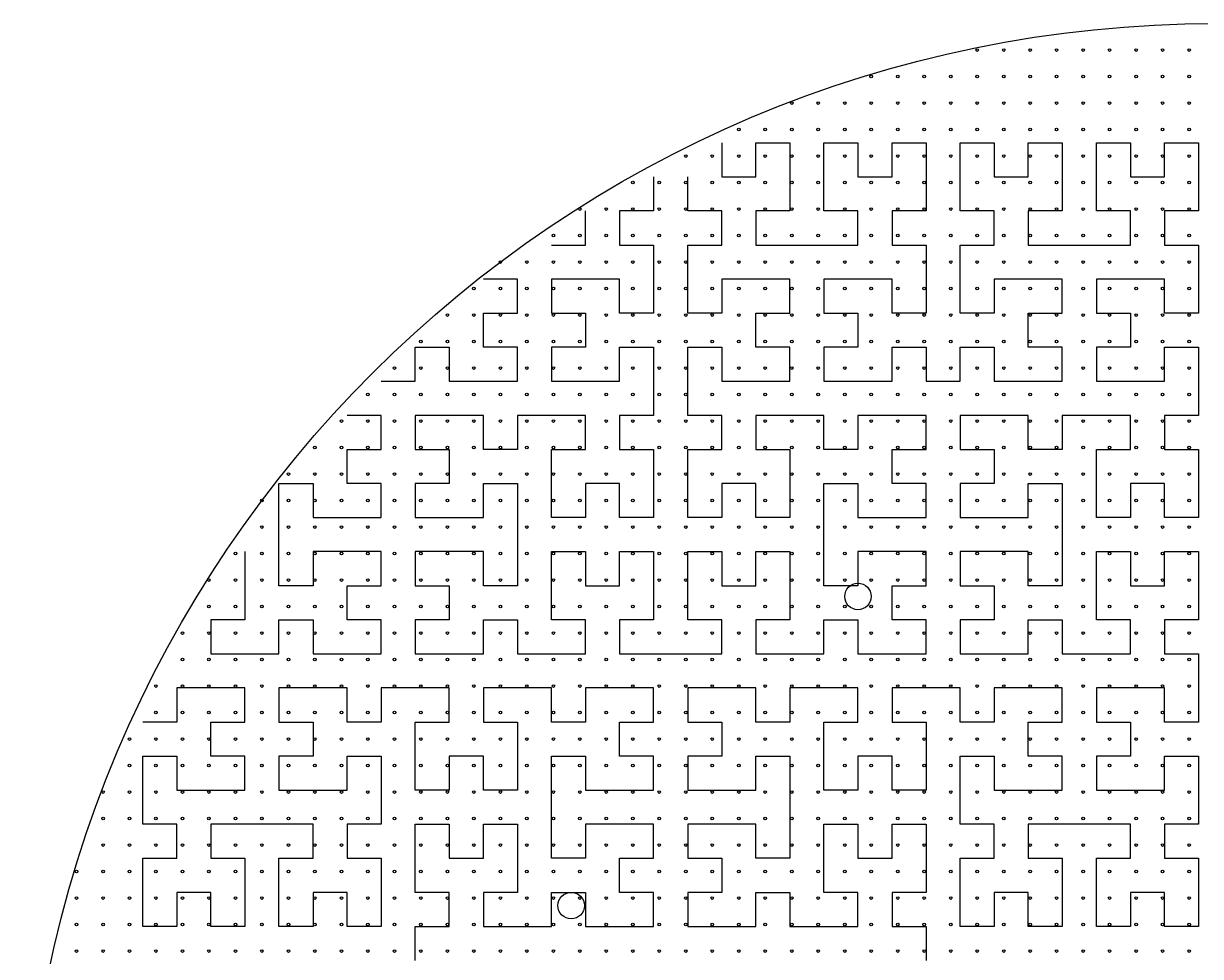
# Model space of a CAD drawing. Header units: metres. Extents: x -225 to 225, y -225 to 225.
# Drawn here: x -225 to -2.9, y 49 to 225 of the extents above; entities that cross this region are included whole.
import ezdxf

# ---------------------------------------------------------------- set-up
doc = ezdxf.new("R2010")
doc.units = ezdxf.units.M

msp = doc.modelspace()

# ---------------------------------------------------------------- linework, layer by layer
at = {"layer": 'CHANNELS'}
for p, q in [((-93.21, 202.5), (-93.21, 196.07)), ((-86.79, 196.07), (-86.79, 202.5)), ((-86.79, 202.5), (-80.36, 202.5)), ((-80.36, 202.5), (-80.36, 196.07)), ((-73.93, 196.07), (-73.93, 202.5)), ((-73.93, 202.5), (-67.5, 202.5)), ((-67.5, 202.5), (-67.5, 196.07)), ((-61.07, 196.07), (-61.07, 202.5)), ((-61.07, 202.5), (-54.64, 202.5)), ((-54.64, 202.5), (-54.64, 196.07)), ((-48.21, 196.07), (-48.21, 202.5)), ((-48.21, 202.5), (-41.79, 202.5)), ((-41.79, 202.5), (-41.79, 196.07)), ((-35.36, 196.07), (-35.36, 202.5)), ((-35.36, 202.5), (-28.93, 202.5)), ((-28.93, 202.5), (-28.93, 196.07)), ((-22.5, 196.07), (-22.5, 202.5)), ((-22.5, 202.5), (-16.07, 202.5)), ((-16.07, 202.5), (-16.07, 196.07)), ((-9.64, 196.07), (-9.64, 202.5)), ((-9.64, 202.5), (-3.21, 202.5)), ((-3.21, 202.5), (-3.21, 196.07)), ((-106.07, 196.07), (-106.07, 189.64)), ((-99.64, 189.64), (-99.64, 196.07)), ((-93.21, 196.07), (-86.79, 196.07)), ((-80.36, 196.07), (-80.36, 189.64)), ((-73.93, 189.64), (-73.93, 196.07)), ((-67.5, 196.07), (-61.07, 196.07)), ((-54.64, 196.07), (-54.64, 189.64)), ((-48.21, 189.64), (-48.21, 196.07)), ((-41.79, 196.07), (-35.36, 196.07)), ((-28.93, 196.07), (-28.93, 189.64)), ((-22.5, 189.64), (-22.5, 196.07)), ((-16.07, 196.07), (-9.64, 196.07)), ((-3.21, 196.07), (-3.21, 189.64)), ((-118.93, 183.21), (-118.93, 189.64)), ((-106.07, 189.64), (-112.5, 189.64)), ((-112.5, 189.64), (-112.5, 183.21)), ((-93.21, 189.64), (-99.64, 189.64)), ((-93.21, 183.21), (-93.21, 189.64)), ((-80.36, 189.64), (-86.79, 189.64)), ((-86.79, 189.64), (-86.79, 183.21)), ((-67.5, 189.64), (-73.93, 189.64)), ((-67.5, 183.21), (-67.5, 189.64)), ((-54.64, 189.64), (-61.07, 189.64)), ((-61.07, 189.64), (-61.07, 183.21)), ((-41.79, 189.64), (-48.21, 189.64)), ((-41.79, 183.21), (-41.79, 189.64)), ((-28.93, 189.64), (-35.36, 189.64)), ((-35.36, 189.64), (-35.36, 183.21)), ((-16.07, 189.64), (-22.5, 189.64)), ((-16.07, 183.21), (-16.07, 189.64)), ((-3.21, 189.64), (-9.64, 189.64)), ((-9.64, 189.64), (-9.64, 183.21)), ((-125.36, 183.21), (-118.93, 183.21)), ((-112.5, 183.21), (-106.07, 183.21)), ((-106.07, 183.21), (-106.07, 176.79)), ((-99.64, 176.79), (-99.64, 183.21)), ((-99.64, 183.21), (-93.21, 183.21)), ((-86.79, 183.21), (-80.36, 183.21)), ((-80.36, 183.21), (-73.93, 183.21)), ((-73.93, 183.21), (-67.5, 183.21)), ((-61.07, 183.21), (-54.64, 183.21)), ((-54.64, 183.21), (-54.64, 176.79)), ((-48.21, 176.79), (-48.21, 183.21)), ((-48.21, 183.21), (-41.79, 183.21)), ((-35.36, 183.21), (-28.93, 183.21)), ((-28.93, 183.21), (-22.5, 183.21)), ((-22.5, 183.21), (-16.07, 183.21)), ((-9.64, 183.21), (-3.21, 183.21)), ((-3.21, 183.21), (-3.21, 176.79)), ((-131.79, 176.79), (-138.21, 176.79)), ((-131.79, 170.36), (-131.79, 176.79)), ((-118.93, 176.79), (-125.36, 176.79)), ((-125.36, 176.79), (-125.36, 170.36)), ((-112.5, 176.79), (-118.93, 176.79)), ((-112.5, 170.36), (-112.5, 176.79)), ((-106.07, 176.79), (-106.07, 170.36)), ((-99.64, 170.36), (-99.64, 176.79)), ((-86.79, 176.79), (-93.21, 176.79)), ((-93.21, 176.79), (-93.21, 170.36)), ((-80.36, 176.79), (-86.79, 176.79)), ((-80.36, 170.36), (-80.36, 176.79)), ((-67.5, 176.79), (-73.93, 176.79)), ((-73.93, 176.79), (-73.93, 170.36)), ((-61.07, 176.79), (-67.5, 176.79)), ((-61.07, 170.36), (-61.07, 176.79)), ((-54.64, 176.79), (-54.64, 170.36)), ((-48.21, 170.36), (-48.21, 176.79)), ((-35.36, 176.79), (-41.79, 176.79)), ((-41.79, 176.79), (-41.79, 170.36)), ((-28.93, 176.79), (-35.36, 176.79)), ((-28.93, 170.36), (-28.93, 176.79)), ((-16.07, 176.79), (-22.5, 176.79)), ((-22.5, 176.79), (-22.5, 170.36)), ((-9.64, 176.79), (-16.07, 176.79)), ((-9.64, 170.36), (-9.64, 176.79)), ((-3.21, 176.79), (-3.21, 170.36)), ((-138.21, 163.93), (-138.21, 170.36)), ((-138.21, 170.36), (-131.79, 170.36)), ((-125.36, 170.36), (-118.93, 170.36)), ((-118.93, 170.36), (-118.93, 163.93)), ((-106.07, 170.36), (-112.5, 170.36)), ((-93.21, 170.36), (-99.64, 170.36)), ((-86.79, 163.93), (-86.79, 170.36)), ((-86.79, 170.36), (-80.36, 170.36)), ((-73.93, 170.36), (-67.5, 170.36)), ((-67.5, 170.36), (-67.5, 163.93)), ((-54.64, 170.36), (-61.07, 170.36)), ((-41.79, 170.36), (-48.21, 170.36)), ((-35.36, 163.93), (-35.36, 170.36)), ((-35.36, 170.36), (-28.93, 170.36)), ((-22.5, 170.36), (-16.07, 170.36)), ((-16.07, 170.36), (-16.07, 163.93)), ((-3.21, 170.36), (-9.64, 170.36)), ((-151.07, 157.5), (-151.07, 163.93)), ((-151.07, 163.93), (-144.64, 163.93)), ((-144.64, 163.93), (-144.64, 157.5)), ((-131.79, 163.93), (-138.21, 163.93)), ((-131.79, 157.5), (-131.79, 163.93)), ((-118.93, 163.93), (-125.36, 163.93)), ((-125.36, 163.93), (-125.36, 157.5)), ((-112.5, 157.5), (-112.5, 163.93)), ((-112.5, 163.93), (-106.07, 163.93)), ((-106.07, 163.93), (-106.07, 157.5)), ((-99.64, 157.5), (-99.64, 163.93)), ((-99.64, 163.93), (-93.21, 163.93)), ((-93.21, 163.93), (-93.21, 157.5)), ((-80.36, 163.93), (-86.79, 163.93)), ((-80.36, 157.5), (-80.36, 163.93)), ((-67.5, 163.93), (-73.93, 163.93)), ((-73.93, 163.93), (-73.93, 157.5)), ((-61.07, 157.5), (-61.07, 163.93)), ((-61.07, 163.93), (-54.64, 163.93)), ((-54.64, 163.93), (-54.64, 157.5)), ((-48.21, 157.5), (-48.21, 163.93)), ((-48.21, 163.93), (-41.79, 163.93)), ((-41.79, 163.93), (-41.79, 157.5)), ((-28.93, 163.93), (-35.36, 163.93)), ((-28.93, 157.5), (-28.93, 163.93)), ((-16.07, 163.93), (-22.5, 163.93)), ((-22.5, 163.93), (-22.5, 157.5)), ((-9.64, 157.5), (-9.64, 163.93)), ((-9.64, 163.93), (-3.21, 163.93)), ((-3.21, 163.93), (-3.21, 157.5)), ((-157.5, 157.5), (-151.07, 157.5)), ((-144.64, 157.5), (-138.21, 157.5)), ((-138.21, 157.5), (-131.79, 157.5)), ((-125.36, 157.5), (-118.93, 157.5)), ((-118.93, 157.5), (-112.5, 157.5)), ((-106.07, 157.5), (-106.07, 151.07)), ((-99.64, 151.07), (-99.64, 157.5)), ((-93.21, 157.5), (-86.79, 157.5)), ((-86.79, 157.5), (-80.36, 157.5)), ((-73.93, 157.5), (-67.5, 157.5)), ((-67.5, 157.5), (-61.07, 157.5)), ((-54.64, 157.5), (-48.21, 157.5)), ((-41.79, 157.5), (-35.36, 157.5)), ((-35.36, 157.5), (-28.93, 157.5)), ((-22.5, 157.5), (-16.07, 157.5)), ((-16.07, 157.5), (-9.64, 157.5)), ((-3.21, 157.5), (-3.21, 151.07)), ((-157.5, 151.07), (-163.93, 151.07)), ((-157.5, 144.64), (-157.5, 151.07)), ((-144.64, 151.07), (-151.07, 151.07)), ((-151.07, 151.07), (-151.07, 144.64)), ((-138.21, 151.07), (-144.64, 151.07)), ((-138.21, 144.64), (-138.21, 151.07)), ((-125.36, 151.07), (-131.79, 151.07)), ((-131.79, 151.07), (-131.79, 144.64)), ((-118.93, 151.07), (-125.36, 151.07)), ((-118.93, 144.64), (-118.93, 151.07)), ((-106.07, 151.07), (-112.5, 151.07)), ((-112.5, 151.07), (-112.5, 144.64)), ((-93.21, 151.07), (-99.64, 151.07)), ((-93.21, 144.64), (-93.21, 151.07)), ((-80.36, 151.07), (-86.79, 151.07)), ((-86.79, 151.07), (-86.79, 144.64)), ((-73.93, 151.07), (-80.36, 151.07)), ((-73.93, 144.64), (-73.93, 151.07)), ((-61.07, 151.07), (-67.5, 151.07)), ((-67.5, 151.07), (-67.5, 144.64)), ((-54.64, 151.07), (-61.07, 151.07)), ((-54.64, 144.64), (-54.64, 151.07)), ((-41.79, 151.07), (-48.21, 151.07)), ((-48.21, 151.07), (-48.21, 144.64)), ((-35.36, 151.07), (-41.79, 151.07)), ((-35.36, 144.64), (-35.36, 151.07)), ((-22.5, 151.07), (-28.93, 151.07)), ((-28.93, 151.07), (-28.93, 144.64)), ((-16.07, 151.07), (-22.5, 151.07)), ((-16.07, 144.64), (-16.07, 151.07)), ((-3.21, 151.07), (-9.64, 151.07)), ((-9.64, 151.07), (-9.64, 144.64)), ((-163.93, 138.21), (-163.93, 144.64)), ((-163.93, 144.64), (-157.5, 144.64)), ((-151.07, 144.64), (-144.64, 144.64)), ((-144.64, 144.64), (-144.64, 138.21)), ((-131.79, 144.64), (-138.21, 144.64)), ((-125.36, 138.21), (-125.36, 144.64)), ((-125.36, 144.64), (-118.93, 144.64)), ((-112.5, 144.64), (-106.07, 144.64)), ((-106.07, 144.64), (-106.07, 138.21)), ((-99.64, 138.21), (-99.64, 144.64)), ((-99.64, 144.64), (-93.21, 144.64)), ((-86.79, 144.64), (-80.36, 144.64)), ((-80.36, 144.64), (-80.36, 138.21)), ((-67.5, 144.64), (-73.93, 144.64)), ((-61.07, 138.21), (-61.07, 144.64)), ((-61.07, 144.64), (-54.64, 144.64)), ((-48.21, 144.64), (-41.79, 144.64)), ((-41.79, 144.64), (-41.79, 138.21)), ((-28.93, 144.64), (-35.36, 144.64)), ((-22.5, 138.21), (-22.5, 144.64)), ((-22.5, 144.64), (-16.07, 144.64)), ((-9.64, 144.64), (-3.21, 144.64)), ((-3.21, 144.64), (-3.21, 138.21)), ((-176.79, 131.79), (-176.79, 138.21)), ((-176.79, 138.21), (-170.36, 138.21)), ((-170.36, 138.21), (-170.36, 131.79)), ((-157.5, 138.21), (-163.93, 138.21)), ((-157.5, 131.79), (-157.5, 138.21)), ((-144.64, 138.21), (-151.07, 138.21)), ((-151.07, 138.21), (-151.07, 131.79)), ((-138.21, 131.79), (-138.21, 138.21)), ((-138.21, 138.21), (-131.79, 138.21)), ((-131.79, 138.21), (-131.79, 131.79)), ((-125.36, 131.79), (-125.36, 138.21)), ((-112.5, 138.21), (-118.93, 138.21)), ((-118.93, 138.21), (-118.93, 131.79)), ((-112.5, 131.79), (-112.5, 138.21)), ((-106.07, 138.21), (-106.07, 131.79)), ((-99.64, 131.79), (-99.64, 138.21)), ((-86.79, 138.21), (-93.21, 138.21)), ((-93.21, 138.21), (-93.21, 131.79)), ((-86.79, 131.79), (-86.79, 138.21)), ((-80.36, 138.21), (-80.36, 131.79)), ((-73.93, 131.79), (-73.93, 138.21)), ((-73.93, 138.21), (-67.5, 138.21)), ((-67.5, 138.21), (-67.5, 131.79)), ((-54.64, 138.21), (-61.07, 138.21)), ((-54.64, 131.79), (-54.64, 138.21)), ((-41.79, 138.21), (-48.21, 138.21)), ((-48.21, 138.21), (-48.21, 131.79)), ((-35.36, 131.79), (-35.36, 138.21)), ((-35.36, 138.21), (-28.93, 138.21)), ((-28.93, 138.21), (-28.93, 131.79)), ((-22.5, 131.79), (-22.5, 138.21)), ((-9.64, 138.21), (-16.07, 138.21)), ((-16.07, 138.21), (-16.07, 131.79)), ((-9.64, 131.79), (-9.64, 138.21)), ((-3.21, 138.21), (-3.21, 131.79)), ((-176.79, 125.36), (-176.79, 131.79)), ((-170.36, 131.79), (-163.93, 131.79)), ((-163.93, 131.79), (-157.5, 131.79)), ((-151.07, 131.79), (-144.64, 131.79)), ((-144.64, 131.79), (-138.21, 131.79)), ((-131.79, 131.79), (-131.79, 125.36)), ((-118.93, 131.79), (-125.36, 131.79)), ((-106.07, 131.79), (-112.5, 131.79)), ((-93.21, 131.79), (-99.64, 131.79)), ((-80.36, 131.79), (-86.79, 131.79)), ((-73.93, 125.36), (-73.93, 131.79)), ((-67.5, 131.79), (-61.07, 131.79)), ((-61.07, 131.79), (-54.64, 131.79)), ((-48.21, 131.79), (-41.79, 131.79)), ((-41.79, 131.79), (-35.36, 131.79)), ((-28.93, 131.79), (-28.93, 125.36)), ((-16.07, 131.79), (-22.5, 131.79)), ((-3.21, 131.79), (-9.64, 131.79)), ((-183.21, 125.36), (-183.21, 118.93)), ((-176.79, 118.93), (-176.79, 125.36)), ((-163.93, 125.36), (-170.36, 125.36)), ((-170.36, 125.36), (-170.36, 118.93)), ((-157.5, 125.36), (-163.93, 125.36)), ((-157.5, 118.93), (-157.5, 125.36)), ((-144.64, 125.36), (-151.07, 125.36)), ((-151.07, 125.36), (-151.07, 118.93)), ((-138.21, 125.36), (-144.64, 125.36)), ((-138.21, 118.93), (-138.21, 125.36)), ((-131.79, 125.36), (-131.79, 118.93)), ((-125.36, 118.93), (-125.36, 125.36)), ((-125.36, 125.36), (-118.93, 125.36)), ((-118.93, 125.36), (-118.93, 118.93)), ((-112.5, 118.93), (-112.5, 125.36)), ((-112.5, 125.36), (-106.07, 125.36)), ((-106.07, 125.36), (-106.07, 118.93)), ((-99.64, 118.93), (-99.64, 125.36)), ((-99.64, 125.36), (-93.21, 125.36)), ((-93.21, 125.36), (-93.21, 118.93)), ((-86.79, 118.93), (-86.79, 125.36)), ((-86.79, 125.36), (-80.36, 125.36)), ((-80.36, 125.36), (-80.36, 118.93)), ((-73.93, 118.93), (-73.93, 125.36)), ((-61.07, 125.36), (-67.5, 125.36)), ((-67.5, 125.36), (-67.5, 118.93)), ((-54.64, 125.36), (-61.07, 125.36)), ((-54.64, 118.93), (-54.64, 125.36)), ((-41.79, 125.36), (-48.21, 125.36)), ((-48.21, 125.36), (-48.21, 118.93)), ((-35.36, 125.36), (-41.79, 125.36)), ((-35.36, 118.93), (-35.36, 125.36)), ((-28.93, 125.36), (-28.93, 118.93)), ((-22.5, 118.93), (-22.5, 125.36)), ((-22.5, 125.36), (-16.07, 125.36)), ((-16.07, 125.36), (-16.07, 118.93)), ((-9.64, 118.93), (-9.64, 125.36)), ((-9.64, 125.36), (-3.21, 125.36)), ((-3.21, 125.36), (-3.21, 118.93)), ((-183.21, 118.93), (-183.21, 112.5)), ((-170.36, 118.93), (-176.79, 118.93)), ((-163.93, 112.5), (-163.93, 118.93)), ((-163.93, 118.93), (-157.5, 118.93)), ((-151.07, 118.93), (-144.64, 118.93)), ((-144.64, 118.93), (-144.64, 112.5)), ((-131.79, 118.93), (-138.21, 118.93)), ((-125.36, 112.5), (-125.36, 118.93)), ((-118.93, 118.93), (-112.5, 118.93)), ((-106.07, 118.93), (-106.07, 112.5)), ((-99.64, 112.5), (-99.64, 118.93)), ((-93.21, 118.93), (-86.79, 118.93)), ((-80.36, 118.93), (-80.36, 112.5)), ((-67.5, 118.93), (-73.93, 118.93)), ((-61.07, 112.5), (-61.07, 118.93)), ((-61.07, 118.93), (-54.64, 118.93)), ((-48.21, 118.93), (-41.79, 118.93)), ((-41.79, 118.93), (-41.79, 112.5)), ((-28.93, 118.93), (-35.36, 118.93)), ((-22.5, 112.5), (-22.5, 118.93)), ((-16.07, 118.93), (-9.64, 118.93)), ((-3.21, 118.93), (-3.21, 112.5)), ((-183.21, 112.5), (-189.64, 112.5)), ((-189.64, 112.5), (-189.64, 106.07)), ((-176.79, 106.07), (-176.79, 112.5)), ((-176.79, 112.5), (-170.36, 112.5)), ((-170.36, 112.5), (-170.36, 106.07)), ((-157.5, 112.5), (-163.93, 112.5)), ((-157.5, 106.07), (-157.5, 112.5)), ((-144.64, 112.5), (-151.07, 112.5)), ((-151.07, 112.5), (-151.07, 106.07)), ((-138.21, 106.07), (-138.21, 112.5)), ((-138.21, 112.5), (-131.79, 112.5)), ((-131.79, 112.5), (-131.79, 106.07)), ((-118.93, 112.5), (-125.36, 112.5)), ((-118.93, 106.07), (-118.93, 112.5)), ((-106.07, 112.5), (-112.5, 112.5)), ((-112.5, 112.5), (-112.5, 106.07)), ((-93.21, 112.5), (-99.64, 112.5)), ((-93.21, 106.07), (-93.21, 112.5)), ((-80.36, 112.5), (-86.79, 112.5)), ((-86.79, 112.5), (-86.79, 106.07)), ((-73.93, 106.07), (-73.93, 112.5)), ((-73.93, 112.5), (-67.5, 112.5)), ((-67.5, 112.5), (-67.5, 106.07)), ((-54.64, 112.5), (-61.07, 112.5)), ((-54.64, 106.07), (-54.64, 112.5)), ((-41.79, 112.5), (-48.21, 112.5)), ((-48.21, 112.5), (-48.21, 106.07)), ((-35.36, 106.07), (-35.36, 112.5)), ((-35.36, 112.5), (-28.93, 112.5)), ((-28.93, 112.5), (-28.93, 106.07)), ((-16.07, 112.5), (-22.5, 112.5)), ((-16.07, 106.07), (-16.07, 112.5)), ((-3.21, 112.5), (-9.64, 112.5)), ((-9.64, 112.5), (-9.64, 106.07)), ((-189.64, 106.07), (-183.21, 106.07)), ((-183.21, 106.07), (-176.79, 106.07)), ((-170.36, 106.07), (-163.93, 106.07)), ((-163.93, 106.07), (-157.5, 106.07)), ((-151.07, 106.07), (-144.64, 106.07)), ((-144.64, 106.07), (-138.21, 106.07)), ((-131.79, 106.07), (-125.36, 106.07)), ((-125.36, 106.07), (-118.93, 106.07)), ((-112.5, 106.07), (-106.07, 106.07)), ((-106.07, 106.07), (-99.64, 106.07)), ((-99.64, 106.07), (-93.21, 106.07)), ((-86.79, 106.07), (-80.36, 106.07)), ((-80.36, 106.07), (-73.93, 106.07)), ((-67.5, 106.07), (-61.07, 106.07)), ((-61.07, 106.07), (-54.64, 106.07)), ((-48.21, 106.07), (-41.79, 106.07)), ((-41.79, 106.07), (-35.36, 106.07)), ((-28.93, 106.07), (-22.5, 106.07)), ((-22.5, 106.07), (-16.07, 106.07)), ((-9.64, 106.07), (-3.21, 106.07)), ((-3.21, 106.07), (-3.21, 99.64)), ((-189.64, 99.64), (-196.07, 99.64)), ((-196.07, 99.64), (-196.07, 93.21)), ((-183.21, 99.64), (-189.64, 99.64)), ((-183.21, 93.21), (-183.21, 99.64)), ((-170.36, 99.64), (-176.79, 99.64)), ((-176.79, 99.64), (-176.79, 93.21)), ((-163.93, 99.64), (-170.36, 99.64)), ((-163.93, 93.21), (-163.93, 99.64)), ((-151.07, 99.64), (-157.5, 99.64)), ((-157.5, 99.64), (-157.5, 93.21)), ((-144.64, 99.64), (-151.07, 99.64)), ((-144.64, 93.21), (-144.64, 99.64)), ((-131.79, 99.64), (-138.21, 99.64)), ((-138.21, 99.64), (-138.21, 93.21)), ((-125.36, 99.64), (-131.79, 99.64)), ((-125.36, 93.21), (-125.36, 99.64)), ((-112.5, 99.64), (-118.93, 99.64)), ((-118.93, 99.64), (-118.93, 93.21)), ((-106.07, 99.64), (-112.5, 99.64)), ((-106.07, 93.21), (-106.07, 99.64)), ((-93.21, 99.64), (-99.64, 99.64)), ((-99.64, 99.64), (-99.64, 93.21)), ((-86.79, 99.64), (-93.21, 99.64)), ((-86.79, 93.21), (-86.79, 99.64)), ((-73.93, 99.64), (-80.36, 99.64)), ((-80.36, 99.64), (-80.36, 93.21)), ((-67.5, 99.64), (-73.93, 99.64)), ((-67.5, 93.21), (-67.5, 99.64)), ((-54.64, 99.64), (-61.07, 99.64)), ((-61.07, 99.64), (-61.07, 93.21)), ((-48.21, 99.64), (-54.64, 99.64)), ((-48.21, 93.21), (-48.21, 99.64)), ((-35.36, 99.64), (-41.79, 99.64)), ((-41.79, 99.64), (-41.79, 93.21)), ((-28.93, 99.64), (-35.36, 99.64)), ((-28.93, 93.21), (-28.93, 99.64)), ((-16.07, 99.64), (-22.5, 99.64)), ((-22.5, 99.64), (-22.5, 93.21)), ((-9.64, 99.64), (-16.07, 99.64)), ((-9.64, 93.21), (-9.64, 99.64)), ((-3.21, 99.64), (-3.21, 93.21)), ((-196.07, 93.21), (-202.5, 93.21)), ((-189.64, 86.79), (-189.64, 93.21)), ((-189.64, 93.21), (-183.21, 93.21)), ((-176.79, 93.21), (-170.36, 93.21)), ((-170.36, 93.21), (-170.36, 86.79)), ((-157.5, 93.21), (-163.93, 93.21)), ((-151.07, 86.79), (-151.07, 93.21)), ((-151.07, 93.21), (-144.64, 93.21)), ((-138.21, 93.21), (-131.79, 93.21)), ((-131.79, 93.21), (-131.79, 86.79)), ((-118.93, 93.21), (-125.36, 93.21)), ((-112.5, 86.79), (-112.5, 93.21)), ((-112.5, 93.21), (-106.07, 93.21)), ((-99.64, 93.21), (-93.21, 93.21)), ((-93.21, 93.21), (-93.21, 86.79)), ((-80.36, 93.21), (-86.79, 93.21)), ((-73.93, 86.79), (-73.93, 93.21)), ((-73.93, 93.21), (-67.5, 93.21)), ((-61.07, 93.21), (-54.64, 93.21)), ((-54.64, 93.21), (-54.64, 86.79)), ((-41.79, 93.21), (-48.21, 93.21)), ((-35.36, 86.79), (-35.36, 93.21)), ((-35.36, 93.21), (-28.93, 93.21)), ((-22.5, 93.21), (-16.07, 93.21)), ((-16.07, 93.21), (-16.07, 86.79)), ((-3.21, 93.21), (-9.64, 93.21)), ((-202.5, 80.36), (-202.5, 86.79)), ((-202.5, 86.79), (-196.07, 86.79)), ((-196.07, 86.79), (-196.07, 80.36)), ((-183.21, 86.79), (-189.64, 86.79)), ((-183.21, 80.36), (-183.21, 86.79)), ((-170.36, 86.79), (-176.79, 86.79)), ((-176.79, 86.79), (-176.79, 80.36)), ((-163.93, 80.36), (-163.93, 86.79)), ((-163.93, 86.79), (-157.5, 86.79)), ((-157.5, 86.79), (-157.5, 80.36)), ((-151.07, 80.36), (-151.07, 86.79)), ((-138.21, 86.79), (-144.64, 86.79)), ((-144.64, 86.79), (-144.64, 80.36)), ((-138.21, 80.36), (-138.21, 86.79)), ((-131.79, 86.79), (-131.79, 80.36)), ((-125.36, 80.36), (-125.36, 86.79)), ((-125.36, 86.79), (-118.93, 86.79)), ((-118.93, 86.79), (-118.93, 80.36)), ((-106.07, 86.79), (-112.5, 86.79)), ((-106.07, 80.36), (-106.07, 86.79)), ((-93.21, 86.79), (-99.64, 86.79)), ((-99.64, 86.79), (-99.64, 80.36)), ((-86.79, 80.36), (-86.79, 86.79)), ((-86.79, 86.79), (-80.36, 86.79)), ((-80.36, 86.79), (-80.36, 80.36)), ((-73.93, 80.36), (-73.93, 86.79)), ((-61.07, 86.79), (-67.5, 86.79)), ((-67.5, 86.79), (-67.5, 80.36)), ((-61.07, 80.36), (-61.07, 86.79)), ((-54.64, 86.79), (-54.64, 80.36)), ((-48.21, 80.36), (-48.21, 86.79)), ((-48.21, 86.79), (-41.79, 86.79)), ((-41.79, 86.79), (-41.79, 80.36)), ((-28.93, 86.79), (-35.36, 86.79)), ((-28.93, 80.36), (-28.93, 86.79)), ((-16.07, 86.79), (-22.5, 86.79)), ((-22.5, 86.79), (-22.5, 80.36)), ((-9.64, 80.36), (-9.64, 86.79)), ((-9.64, 86.79), (-3.21, 86.79)), ((-3.21, 86.79), (-3.21, 80.36)), ((-202.5, 73.93), (-202.5, 80.36)), ((-196.07, 80.36), (-189.64, 80.36)), ((-189.64, 80.36), (-183.21, 80.36)), ((-176.79, 80.36), (-170.36, 80.36)), ((-170.36, 80.36), (-163.93, 80.36)), ((-157.5, 80.36), (-157.5, 73.93)), ((-144.64, 80.36), (-151.07, 80.36)), ((-131.79, 80.36), (-138.21, 80.36)), ((-125.36, 73.93), (-125.36, 80.36)), ((-118.93, 80.36), (-112.5, 80.36)), ((-112.5, 80.36), (-106.07, 80.36)), ((-99.64, 80.36), (-93.21, 80.36)), ((-93.21, 80.36), (-86.79, 80.36)), ((-80.36, 80.36), (-80.36, 73.93)), ((-67.5, 80.36), (-73.93, 80.36)), ((-54.64, 80.36), (-61.07, 80.36)), ((-48.21, 73.93), (-48.21, 80.36)), ((-41.79, 80.36), (-35.36, 80.36)), ((-35.36, 80.36), (-28.93, 80.36)), ((-22.5, 80.36), (-16.07, 80.36)), ((-16.07, 80.36), (-9.64, 80.36)), ((-3.21, 80.36), (-3.21, 73.93)), ((-196.07, 73.93), (-202.5, 73.93)), ((-196.07, 67.5), (-196.07, 73.93)), ((-183.21, 73.93), (-189.64, 73.93)), ((-189.64, 73.93), (-189.64, 67.5)), ((-176.79, 73.93), (-183.21, 73.93)), ((-170.36, 73.93), (-176.79, 73.93)), ((-170.36, 67.5), (-170.36, 73.93)), ((-157.5, 73.93), (-163.93, 73.93)), ((-163.93, 73.93), (-163.93, 67.5)), ((-151.07, 67.5), (-151.07, 73.93)), ((-151.07, 73.93), (-144.64, 73.93)), ((-144.64, 73.93), (-144.64, 67.5)), ((-138.21, 67.5), (-138.21, 73.93)), ((-138.21, 73.93), (-131.79, 73.93)), ((-131.79, 73.93), (-131.79, 67.5)), ((-125.36, 67.5), (-125.36, 73.93)), ((-112.5, 73.93), (-118.93, 73.93)), ((-118.93, 73.93), (-118.93, 67.5)), ((-106.07, 73.93), (-112.5, 73.93)), ((-106.07, 67.5), (-106.07, 73.93)), ((-93.21, 73.93), (-99.64, 73.93)), ((-99.64, 73.93), (-99.64, 67.5)), ((-86.79, 73.93), (-93.21, 73.93)), ((-86.79, 67.5), (-86.79, 73.93)), ((-80.36, 73.93), (-80.36, 67.5)), ((-73.93, 67.5), (-73.93, 73.93)), ((-73.93, 73.93), (-67.5, 73.93)), ((-67.5, 73.93), (-67.5, 67.5)), ((-61.07, 67.5), (-61.07, 73.93)), ((-61.07, 73.93), (-54.64, 73.93)), ((-54.64, 73.93), (-54.64, 67.5)), ((-41.79, 73.93), (-48.21, 73.93)), ((-41.79, 67.5), (-41.79, 73.93)), ((-28.93, 73.93), (-35.36, 73.93)), ((-35.36, 73.93), (-35.36, 67.5)), ((-22.5, 73.93), (-28.93, 73.93)), ((-16.07, 73.93), (-22.5, 73.93)), ((-16.07, 67.5), (-16.07, 73.93)), ((-3.21, 73.93), (-9.64, 73.93)), ((-9.64, 73.93), (-9.64, 67.5)), ((-202.5, 61.07), (-202.5, 67.5)), ((-202.5, 67.5), (-196.07, 67.5)), ((-189.64, 67.5), (-183.21, 67.5)), ((-183.21, 67.5), (-183.21, 61.07)), ((-176.79, 61.07), (-176.79, 67.5)), ((-176.79, 67.5), (-170.36, 67.5)), ((-163.93, 67.5), (-157.5, 67.5)), ((-157.5, 67.5), (-157.5, 61.07)), ((-151.07, 61.07), (-151.07, 67.5)), ((-144.64, 67.5), (-138.21, 67.5)), ((-131.79, 67.5), (-131.79, 61.07)), ((-118.93, 67.5), (-125.36, 67.5)), ((-112.5, 61.07), (-112.5, 67.5)), ((-112.5, 67.5), (-106.07, 67.5)), ((-99.64, 67.5), (-93.21, 67.5)), ((-93.21, 67.5), (-93.21, 61.07)), ((-80.36, 67.5), (-86.79, 67.5)), ((-73.93, 61.07), (-73.93, 67.5)), ((-67.5, 67.5), (-61.07, 67.5)), ((-54.64, 67.5), (-54.64, 61.07)), ((-48.21, 61.07), (-48.21, 67.5)), ((-48.21, 67.5), (-41.79, 67.5)), ((-35.36, 67.5), (-28.93, 67.5)), ((-28.93, 67.5), (-28.93, 61.07)), ((-22.5, 61.07), (-22.5, 67.5)), ((-22.5, 67.5), (-16.07, 67.5)), ((-9.64, 67.5), (-3.21, 67.5)), ((-3.21, 67.5), (-3.21, 61.07)), ((-202.5, 54.64), (-202.5, 61.07)), ((-189.64, 61.07), (-196.07, 61.07)), ((-196.07, 61.07), (-196.07, 54.64)), ((-189.64, 54.64), (-189.64, 61.07)), ((-183.21, 61.07), (-183.21, 54.64)), ((-176.79, 54.64), (-176.79, 61.07)), ((-163.93, 61.07), (-170.36, 61.07)), ((-170.36, 61.07), (-170.36, 54.64)), ((-163.93, 54.64), (-163.93, 61.07)), ((-157.5, 61.07), (-157.5, 54.64)), ((-144.64, 61.07), (-151.07, 61.07)), ((-144.64, 54.64), (-144.64, 61.07)), ((-131.79, 61.07), (-138.21, 61.07)), ((-138.21, 61.07), (-138.21, 54.64)), ((-125.36, 54.64), (-125.36, 61.07)), ((-125.36, 61.07), (-118.93, 61.07)), ((-118.93, 61.07), (-118.93, 54.64)), ((-106.07, 61.07), (-112.5, 61.07)), ((-106.07, 54.64), (-106.07, 61.07)), ((-93.21, 61.07), (-99.64, 61.07)), ((-99.64, 61.07), (-99.64, 54.64)), ((-86.79, 54.64), (-86.79, 61.07)), ((-86.79, 61.07), (-80.36, 61.07)), ((-80.36, 61.07), (-80.36, 54.64)), ((-67.5, 61.07), (-73.93, 61.07)), ((-67.5, 54.64), (-67.5, 61.07)), ((-54.64, 61.07), (-61.07, 61.07)), ((-61.07, 61.07), (-61.07, 54.64)), ((-48.21, 54.64), (-48.21, 61.07)), ((-35.36, 61.07), (-41.79, 61.07)), ((-41.79, 61.07), (-41.79, 54.64)), ((-35.36, 54.64), (-35.36, 61.07)), ((-28.93, 61.07), (-28.93, 54.64)), ((-22.5, 54.64), (-22.5, 61.07)), ((-9.64, 61.07), (-16.07, 61.07)), ((-16.07, 61.07), (-16.07, 54.64)), ((-9.64, 54.64), (-9.64, 61.07)), ((-3.21, 61.07), (-3.21, 54.64)), ((-196.07, 54.64), (-202.5, 54.64)), ((-183.21, 54.64), (-189.64, 54.64)), ((-170.36, 54.64), (-176.79, 54.64)), ((-157.5, 54.64), (-163.93, 54.64)), ((-151.07, 48.21), (-151.07, 54.64)), ((-151.07, 54.64), (-144.64, 54.64)), ((-138.21, 54.64), (-131.79, 54.64)), ((-131.79, 54.64), (-125.36, 54.64)), ((-118.93, 54.64), (-112.5, 54.64)), ((-112.5, 54.64), (-106.07, 54.64)), ((-99.64, 54.64), (-93.21, 54.64)), ((-93.21, 54.64), (-86.79, 54.64)), ((-80.36, 54.64), (-73.93, 54.64)), ((-73.93, 54.64), (-67.5, 54.64)), ((-61.07, 54.64), (-54.64, 54.64)), ((-54.64, 54.64), (-54.64, 48.21)), ((-41.79, 54.64), (-48.21, 54.64)), ((-28.93, 54.64), (-35.36, 54.64)), ((-16.07, 54.64), (-22.5, 54.64)), ((-3.21, 54.64), (-9.64, 54.64))]:
    msp.add_line(p, q, dxfattribs=at)
at = {"layer": 'DIAMOND_ISLANDS'}
for centre in [(-67.5, 116.91), (-121.63, 58.57)]:
    msp.add_circle(centre, 2.5, dxfattribs=at)
at = {"layer": 'HEAT_PIPES'}
for centre in [(-45, 220), (-40, 220), (-35, 220), (-30, 220), (-25, 220), (-20, 220), (-15, 220), (-10, 220), (-5, 220), (-65, 215), (-60, 215), (-55, 215), (-50, 215), (-45, 215), (-40, 215), (-35, 215), (-30, 215), (-25, 215), (-20, 215), (-15, 215), (-10, 215), (-5, 215), (-80, 210), (-75, 210), (-70, 210), (-65, 210), (-60, 210), (-55, 210), (-50, 210), (-45, 210), (-40, 210), (-35, 210), (-30, 210), (-25, 210), (-20, 210), (-15, 210), (-10, 210), (-5, 210), (-90, 205), (-85, 205), (-80, 205), (-75, 205), (-70, 205), (-65, 205), (-60, 205), (-55, 205), (-50, 205), (-45, 205), (-40, 205), (-35, 205), (-30, 205), (-25, 205), (-20, 205), (-15, 205), (-10, 205), (-5, 205), (-100, 200), (-95, 200), (-90, 200), (-85, 200), (-80, 200), (-75, 200), (-70, 200), (-65, 200), (-60, 200), (-55, 200), (-50, 200), (-45, 200), (-40, 200), (-35, 200), (-30, 200), (-25, 200), (-20, 200), (-15, 200), (-10, 200), (-5, 200), (-110, 195), (-105, 195), (-100, 195), (-95, 195), (-90, 195), (-85, 195), (-80, 195), (-75, 195), (-70, 195), (-65, 195), (-60, 195), (-55, 195), (-50, 195), (-45, 195), (-40, 195), (-35, 195), (-30, 195), (-25, 195), (-20, 195), (-15, 195), (-10, 195), (-5, 195), (-120, 190), (-115, 190), (-110, 190), (-105, 190), (-100, 190), (-95, 190), (-90, 190), (-85, 190), (-80, 190), (-75, 190), (-70, 190), (-65, 190), (-60, 190), (-55, 190), (-50, 190), (-45, 190), (-40, 190), (-35, 190), (-30, 190), (-25, 190), (-20, 190), (-15, 190), (-10, 190), (-5, 190), (-125, 185), (-120, 185), (-115, 185), (-110, 185), (-105, 185), (-100, 185), (-95, 185), (-90, 185), (-85, 185), (-80, 185), (-75, 185), (-70, 185), (-65, 185), (-60, 185), (-55, 185), (-50, 185), (-45, 185), (-40, 185), (-35, 185), (-30, 185), (-25, 185), (-20, 185), (-15, 185), (-10, 185), (-5, 185), (-135, 180), (-130, 180), (-125, 180), (-120, 180), (-115, 180), (-110, 180), (-105, 180), (-100, 180), (-95, 180), (-90, 180), (-85, 180), (-80, 180), (-75, 180), (-70, 180), (-65, 180), (-60, 180), (-55, 180), (-50, 180), (-45, 180), (-40, 180), (-35, 180), (-30, 180), (-25, 180), (-20, 180), (-15, 180), (-10, 180), (-5, 180), (-140, 175), (-135, 175), (-130, 175), (-125, 175), (-120, 175), (-115, 175), (-110, 175), (-105, 175), (-100, 175), (-95, 175), (-90, 175), (-85, 175), (-80, 175), (-75, 175), (-70, 175), (-65, 175), (-60, 175), (-55, 175), (-50, 175), (-45, 175), (-40, 175), (-35, 175), (-30, 175), (-25, 175), (-20, 175), (-15, 175), (-10, 175), (-5, 175), (-145, 170), (-140, 170), (-135, 170), (-130, 170), (-125, 170), (-120, 170), (-115, 170), (-110, 170), (-105, 170), (-100, 170), (-95, 170), (-90, 170), (-85, 170), (-80, 170), (-75, 170), (-70, 170), (-65, 170), (-60, 170), (-55, 170), (-50, 170), (-45, 170), (-40, 170), (-35, 170), (-30, 170), (-25, 170), (-20, 170), (-15, 170), (-10, 170), (-5, 170), (-150, 165), (-145, 165), (-140, 165), (-135, 165), (-130, 165), (-125, 165), (-120, 165), (-115, 165), (-110, 165), (-105, 165), (-100, 165), (-95, 165), (-90, 165), (-85, 165), (-80, 165), (-75, 165), (-70, 165), (-65, 165), (-60, 165), (-55, 165), (-50, 165), (-45, 165), (-40, 165), (-35, 165), (-30, 165), (-25, 165), (-20, 165), (-15, 165), (-10, 165), (-5, 165), (-155, 160), (-150, 160), (-145, 160), (-140, 160), (-135, 160), (-130, 160), (-125, 160), (-120, 160), (-115, 160), (-110, 160), (-105, 160), (-100, 160), (-95, 160), (-90, 160), (-85, 160), (-80, 160), (-75, 160), (-70, 160), (-65, 160), (-60, 160), (-55, 160), (-50, 160), (-45, 160), (-40, 160), (-35, 160), (-30, 160), (-25, 160), (-20, 160), (-15, 160), (-10, 160), (-5, 160), (-160, 155), (-155, 155), (-150, 155), (-145, 155), (-140, 155), (-135, 155), (-130, 155), (-125, 155), (-120, 155), (-115, 155), (-110, 155), (-105, 155), (-100, 155), (-95, 155), (-90, 155), (-85, 155), (-80, 155), (-75, 155), (-70, 155), (-65, 155), (-60, 155), (-55, 155), (-50, 155), (-45, 155), (-40, 155), (-35, 155), (-30, 155), (-25, 155), (-20, 155), (-15, 155), (-10, 155), (-5, 155), (-165, 150), (-160, 150), (-155, 150), (-150, 150), (-145, 150), (-140, 150), (-135, 150), (-130, 150), (-125, 150), (-120, 150), (-115, 150), (-110, 150), (-105, 150), (-100, 150), (-95, 150), (-90, 150), (-85, 150), (-80, 150), (-75, 150), (-70, 150), (-65, 150), (-60, 150), (-55, 150), (-50, 150), (-45, 150), (-40, 150), (-35, 150), (-30, 150), (-25, 150), (-20, 150), (-15, 150), (-10, 150), (-5, 150), (-170, 145), (-165, 145), (-160, 145), (-155, 145), (-150, 145), (-145, 145), (-140, 145), (-135, 145), (-130, 145), (-125, 145), (-120, 145), (-115, 145), (-110, 145), (-105, 145), (-100, 145), (-95, 145), (-90, 145), (-85, 145), (-80, 145), (-75, 145), (-70, 145), (-65, 145), (-60, 145), (-55, 145), (-50, 145), (-45, 145), (-40, 145), (-35, 145), (-30, 145), (-25, 145), (-20, 145), (-15, 145), (-10, 145), (-5, 145), (-175, 140), (-170, 140), (-165, 140), (-160, 140), (-155, 140), (-150, 140), (-145, 140), (-140, 140), (-135, 140), (-130, 140), (-125, 140), (-120, 140), (-115, 140), (-110, 140), (-105, 140), (-100, 140), (-95, 140), (-90, 140), (-85, 140), (-80, 140), (-75, 140), (-70, 140), (-65, 140), (-60, 140), (-55, 140), (-50, 140), (-45, 140), (-40, 140), (-35, 140), (-30, 140), (-25, 140), (-20, 140), (-15, 140), (-10, 140), (-5, 140), (-180, 135), (-175, 135), (-170, 135), (-165, 135), (-160, 135), (-155, 135), (-150, 135), (-145, 135), (-140, 135), (-135, 135), (-130, 135), (-125, 135), (-120, 135), (-115, 135), (-110, 135), (-105, 135), (-100, 135), (-95, 135), (-90, 135), (-85, 135), (-80, 135), (-75, 135), (-70, 135), (-65, 135), (-60, 135), (-55, 135), (-50, 135), (-45, 135), (-40, 135), (-35, 135), (-30, 135), (-25, 135), (-20, 135), (-15, 135), (-10, 135), (-5, 135), (-180, 130), (-175, 130), (-170, 130), (-165, 130), (-160, 130), (-155, 130), (-150, 130), (-145, 130), (-140, 130), (-135, 130), (-130, 130), (-125, 130), (-120, 130), (-115, 130), (-110, 130), (-105, 130), (-100, 130), (-95, 130), (-90, 130), (-85, 130), (-80, 130), (-75, 130), (-70, 130), (-65, 130), (-60, 130), (-55, 130), (-50, 130), (-45, 130), (-40, 130), (-35, 130), (-30, 130), (-25, 130), (-20, 130), (-15, 130), (-10, 130), (-5, 130), (-185, 125), (-180, 125), (-175, 125), (-170, 125), (-165, 125), (-160, 125), (-155, 125), (-150, 125), (-145, 125), (-140, 125), (-135, 125), (-130, 125), (-125, 125), (-120, 125), (-115, 125), (-110, 125), (-105, 125), (-100, 125), (-95, 125), (-90, 125), (-85, 125), (-80, 125), (-75, 125), (-70, 125), (-65, 125), (-60, 125), (-55, 125), (-50, 125), (-45, 125), (-40, 125), (-35, 125), (-30, 125), (-25, 125), (-20, 125), (-15, 125), (-10, 125), (-5, 125), (-190, 120), (-185, 120), (-180, 120), (-175, 120), (-170, 120), (-165, 120), (-160, 120), (-155, 120), (-150, 120), (-145, 120), (-140, 120), (-135, 120), (-130, 120), (-125, 120), (-120, 120), (-115, 120), (-110, 120), (-105, 120), (-100, 120), (-95, 120), (-90, 120), (-85, 120), (-80, 120), (-75, 120), (-70, 120), (-65, 120), (-60, 120), (-55, 120), (-50, 120), (-45, 120), (-40, 120), (-35, 120), (-30, 120), (-25, 120), (-20, 120), (-15, 120), (-10, 120), (-5, 120), (-190, 115), (-185, 115), (-180, 115), (-175, 115), (-170, 115), (-165, 115), (-160, 115), (-155, 115), (-150, 115), (-145, 115), (-140, 115), (-135, 115), (-130, 115), (-125, 115), (-120, 115), (-115, 115), (-110, 115), (-105, 115), (-100, 115), (-95, 115), (-90, 115), (-85, 115), (-80, 115), (-75, 115), (-70, 115), (-65, 115), (-60, 115), (-55, 115), (-50, 115), (-45, 115), (-40, 115), (-35, 115), (-30, 115), (-25, 115), (-20, 115), (-15, 115), (-10, 115), (-5, 115), (-195, 110), (-190, 110), (-185, 110), (-180, 110), (-175, 110), (-170, 110), (-165, 110), (-160, 110), (-155, 110), (-150, 110), (-145, 110), (-140, 110), (-135, 110), (-130, 110), (-125, 110), (-120, 110), (-115, 110), (-110, 110), (-105, 110), (-100, 110), (-95, 110), (-90, 110), (-85, 110), (-80, 110), (-75, 110), (-70, 110), (-65, 110), (-60, 110), (-55, 110), (-50, 110), (-45, 110), (-40, 110), (-35, 110), (-30, 110), (-25, 110), (-20, 110), (-15, 110), (-10, 110), (-5, 110), (-195, 105), (-190, 105), (-185, 105), (-180, 105), (-175, 105), (-170, 105), (-165, 105), (-160, 105), (-155, 105), (-150, 105), (-145, 105), (-140, 105), (-135, 105), (-130, 105), (-125, 105), (-120, 105), (-115, 105), (-110, 105), (-105, 105), (-100, 105), (-95, 105), (-90, 105), (-85, 105), (-80, 105), (-75, 105), (-70, 105), (-65, 105), (-60, 105), (-55, 105), (-50, 105), (-45, 105), (-40, 105), (-35, 105), (-30, 105), (-25, 105), (-20, 105), (-15, 105), (-10, 105), (-5, 105), (-200, 100), (-195, 100), (-190, 100), (-185, 100), (-180, 100), (-175, 100), (-170, 100), (-165, 100), (-160, 100), (-155, 100), (-150, 100), (-145, 100), (-140, 100), (-135, 100), (-130, 100), (-125, 100), (-120, 100), (-115, 100), (-110, 100), (-105, 100), (-100, 100), (-95, 100), (-90, 100), (-85, 100), (-80, 100), (-75, 100), (-70, 100), (-65, 100), (-60, 100), (-55, 100), (-50, 100), (-45, 100), (-40, 100), (-35, 100), (-30, 100), (-25, 100), (-20, 100), (-15, 100), (-10, 100), (-5, 100), (-200, 95), (-195, 95), (-190, 95), (-185, 95), (-180, 95), (-175, 95), (-170, 95), (-165, 95), (-160, 95), (-155, 95), (-150, 95), (-145, 95), (-140, 95), (-135, 95), (-130, 95), (-125, 95), (-120, 95), (-115, 95), (-110, 95), (-105, 95), (-100, 95), (-95, 95), (-90, 95), (-85, 95), (-80, 95), (-75, 95), (-70, 95), (-65, 95), (-60, 95), (-55, 95), (-50, 95), (-45, 95), (-40, 95), (-35, 95), (-30, 95), (-25, 95), (-20, 95), (-15, 95), (-10, 95), (-5, 95), (-205, 90), (-200, 90), (-195, 90), (-190, 90), (-185, 90), (-180, 90), (-175, 90), (-170, 90), (-165, 90), (-160, 90), (-155, 90), (-150, 90), (-145, 90), (-140, 90), (-135, 90), (-130, 90), (-125, 90), (-120, 90), (-115, 90), (-110, 90), (-105, 90), (-100, 90), (-95, 90), (-90, 90), (-85, 90), (-80, 90), (-75, 90), (-70, 90), (-65, 90), (-60, 90), (-55, 90), (-50, 90), (-45, 90), (-40, 90), (-35, 90), (-30, 90), (-25, 90), (-20, 90), (-15, 90), (-10, 90), (-5, 90), (-205, 85), (-200, 85), (-195, 85), (-190, 85), (-185, 85), (-180, 85), (-175, 85), (-170, 85), (-165, 85), (-160, 85), (-155, 85), (-150, 85), (-145, 85), (-140, 85), (-135, 85), (-130, 85), (-125, 85), (-120, 85), (-115, 85), (-110, 85), (-105, 85), (-100, 85), (-95, 85), (-90, 85), (-85, 85), (-80, 85), (-75, 85), (-70, 85), (-65, 85), (-60, 85), (-55, 85), (-50, 85), (-45, 85), (-40, 85), (-35, 85), (-30, 85), (-25, 85), (-20, 85), (-15, 85), (-10, 85), (-5, 85), (-210, 80), (-205, 80), (-200, 80), (-195, 80), (-190, 80), (-185, 80), (-180, 80), (-175, 80), (-170, 80), (-165, 80), (-160, 80), (-155, 80), (-150, 80), (-145, 80), (-140, 80), (-135, 80), (-130, 80), (-125, 80), (-120, 80), (-115, 80), (-110, 80), (-105, 80), (-100, 80), (-95, 80), (-90, 80), (-85, 80), (-80, 80), (-75, 80), (-70, 80), (-65, 80), (-60, 80), (-55, 80), (-50, 80), (-45, 80), (-40, 80), (-35, 80), (-30, 80), (-25, 80), (-20, 80), (-15, 80), (-10, 80), (-5, 80), (-210, 75), (-205, 75), (-200, 75), (-195, 75), (-190, 75), (-185, 75), (-180, 75), (-175, 75), (-170, 75), (-165, 75), (-160, 75), (-155, 75), (-150, 75), (-145, 75), (-140, 75), (-135, 75), (-130, 75), (-125, 75), (-120, 75), (-115, 75), (-110, 75), (-105, 75), (-100, 75), (-95, 75), (-90, 75), (-85, 75), (-80, 75), (-75, 75), (-70, 75), (-65, 75), (-60, 75), (-55, 75), (-50, 75), (-45, 75), (-40, 75), (-35, 75), (-30, 75), (-25, 75), (-20, 75), (-15, 75), (-10, 75), (-5, 75), (-210, 70), (-205, 70), (-200, 70), (-195, 70), (-190, 70), (-185, 70), (-180, 70), (-175, 70), (-170, 70), (-165, 70), (-160, 70), (-155, 70), (-150, 70), (-145, 70), (-140, 70), (-135, 70), (-130, 70), (-125, 70), (-120, 70), (-115, 70), (-110, 70), (-105, 70), (-100, 70), (-95, 70), (-90, 70), (-85, 70), (-80, 70), (-75, 70), (-70, 70), (-65, 70), (-60, 70), (-55, 70), (-50, 70), (-45, 70), (-40, 70), (-35, 70), (-30, 70), (-25, 70), (-20, 70), (-15, 70), (-10, 70), (-5, 70), (-215, 65), (-210, 65), (-205, 65), (-200, 65), (-195, 65), (-190, 65), (-185, 65), (-180, 65), (-175, 65), (-170, 65), (-165, 65), (-160, 65), (-155, 65), (-150, 65), (-145, 65), (-140, 65), (-135, 65), (-130, 65), (-125, 65), (-120, 65), (-115, 65), (-110, 65), (-105, 65), (-100, 65), (-95, 65), (-90, 65), (-85, 65), (-80, 65), (-75, 65), (-70, 65), (-65, 65), (-60, 65), (-55, 65), (-50, 65), (-45, 65), (-40, 65), (-35, 65), (-30, 65), (-25, 65), (-20, 65), (-15, 65), (-10, 65), (-5, 65), (-215, 60), (-210, 60), (-205, 60), (-200, 60), (-195, 60), (-190, 60), (-185, 60), (-180, 60), (-175, 60), (-170, 60), (-165, 60), (-160, 60), (-155, 60), (-150, 60), (-145, 60), (-140, 60), (-135, 60), (-130, 60), (-125, 60), (-120, 60), (-115, 60), (-110, 60), (-105, 60), (-100, 60), (-95, 60), (-90, 60), (-85, 60), (-80, 60), (-75, 60), (-70, 60), (-65, 60), (-60, 60), (-55, 60), (-50, 60), (-45, 60), (-40, 60), (-35, 60), (-30, 60), (-25, 60), (-20, 60), (-15, 60), (-10, 60), (-5, 60), (-215, 55), (-210, 55), (-205, 55), (-200, 55), (-195, 55), (-190, 55), (-185, 55), (-180, 55), (-175, 55), (-170, 55), (-165, 55), (-160, 55), (-155, 55), (-150, 55), (-145, 55), (-140, 55), (-135, 55), (-130, 55), (-125, 55), (-120, 55), (-115, 55), (-110, 55), (-105, 55), (-100, 55), (-95, 55), (-90, 55), (-85, 55), (-80, 55), (-75, 55), (-70, 55), (-65, 55), (-60, 55), (-55, 55), (-50, 55), (-45, 55), (-40, 55), (-35, 55), (-30, 55), (-25, 55), (-20, 55), (-15, 55), (-10, 55), (-5, 55), (-215, 50), (-210, 50), (-205, 50), (-200, 50), (-195, 50), (-190, 50), (-185, 50), (-180, 50), (-175, 50), (-170, 50), (-165, 50), (-160, 50), (-155, 50), (-150, 50), (-145, 50), (-140, 50), (-135, 50), (-130, 50), (-125, 50), (-120, 50), (-115, 50), (-110, 50), (-105, 50), (-100, 50), (-95, 50), (-90, 50), (-85, 50), (-80, 50), (-75, 50), (-70, 50), (-65, 50), (-60, 50), (-55, 50), (-50, 50), (-45, 50), (-40, 50), (-35, 50), (-30, 50), (-25, 50), (-20, 50), (-15, 50), (-10, 50), (-5, 50)]:
    msp.add_circle(centre, 0.25, dxfattribs=at)
at = {"layer": 'WAFER_OUTLINE'}
msp.add_circle((0, 0), 225, dxfattribs=at)

doc.saveas('drawing.dxf')
